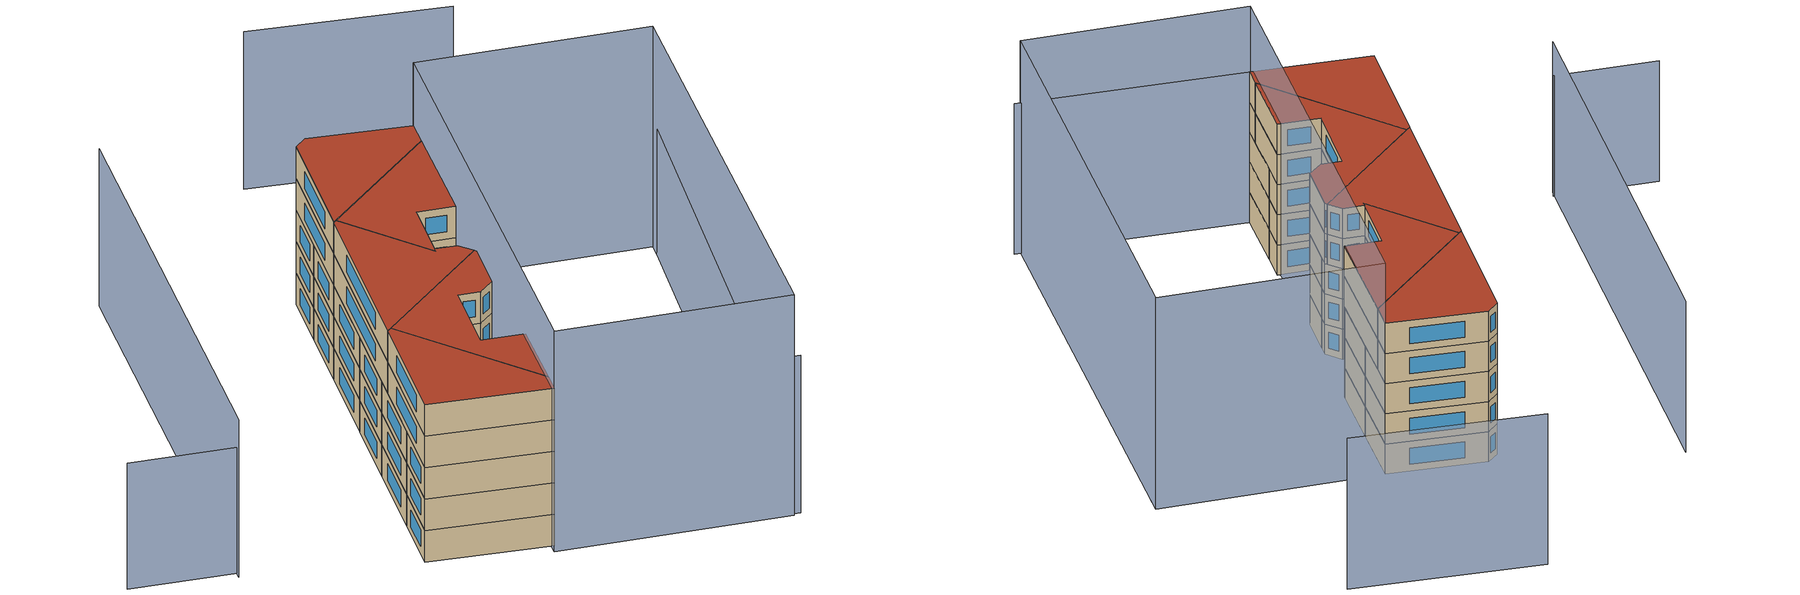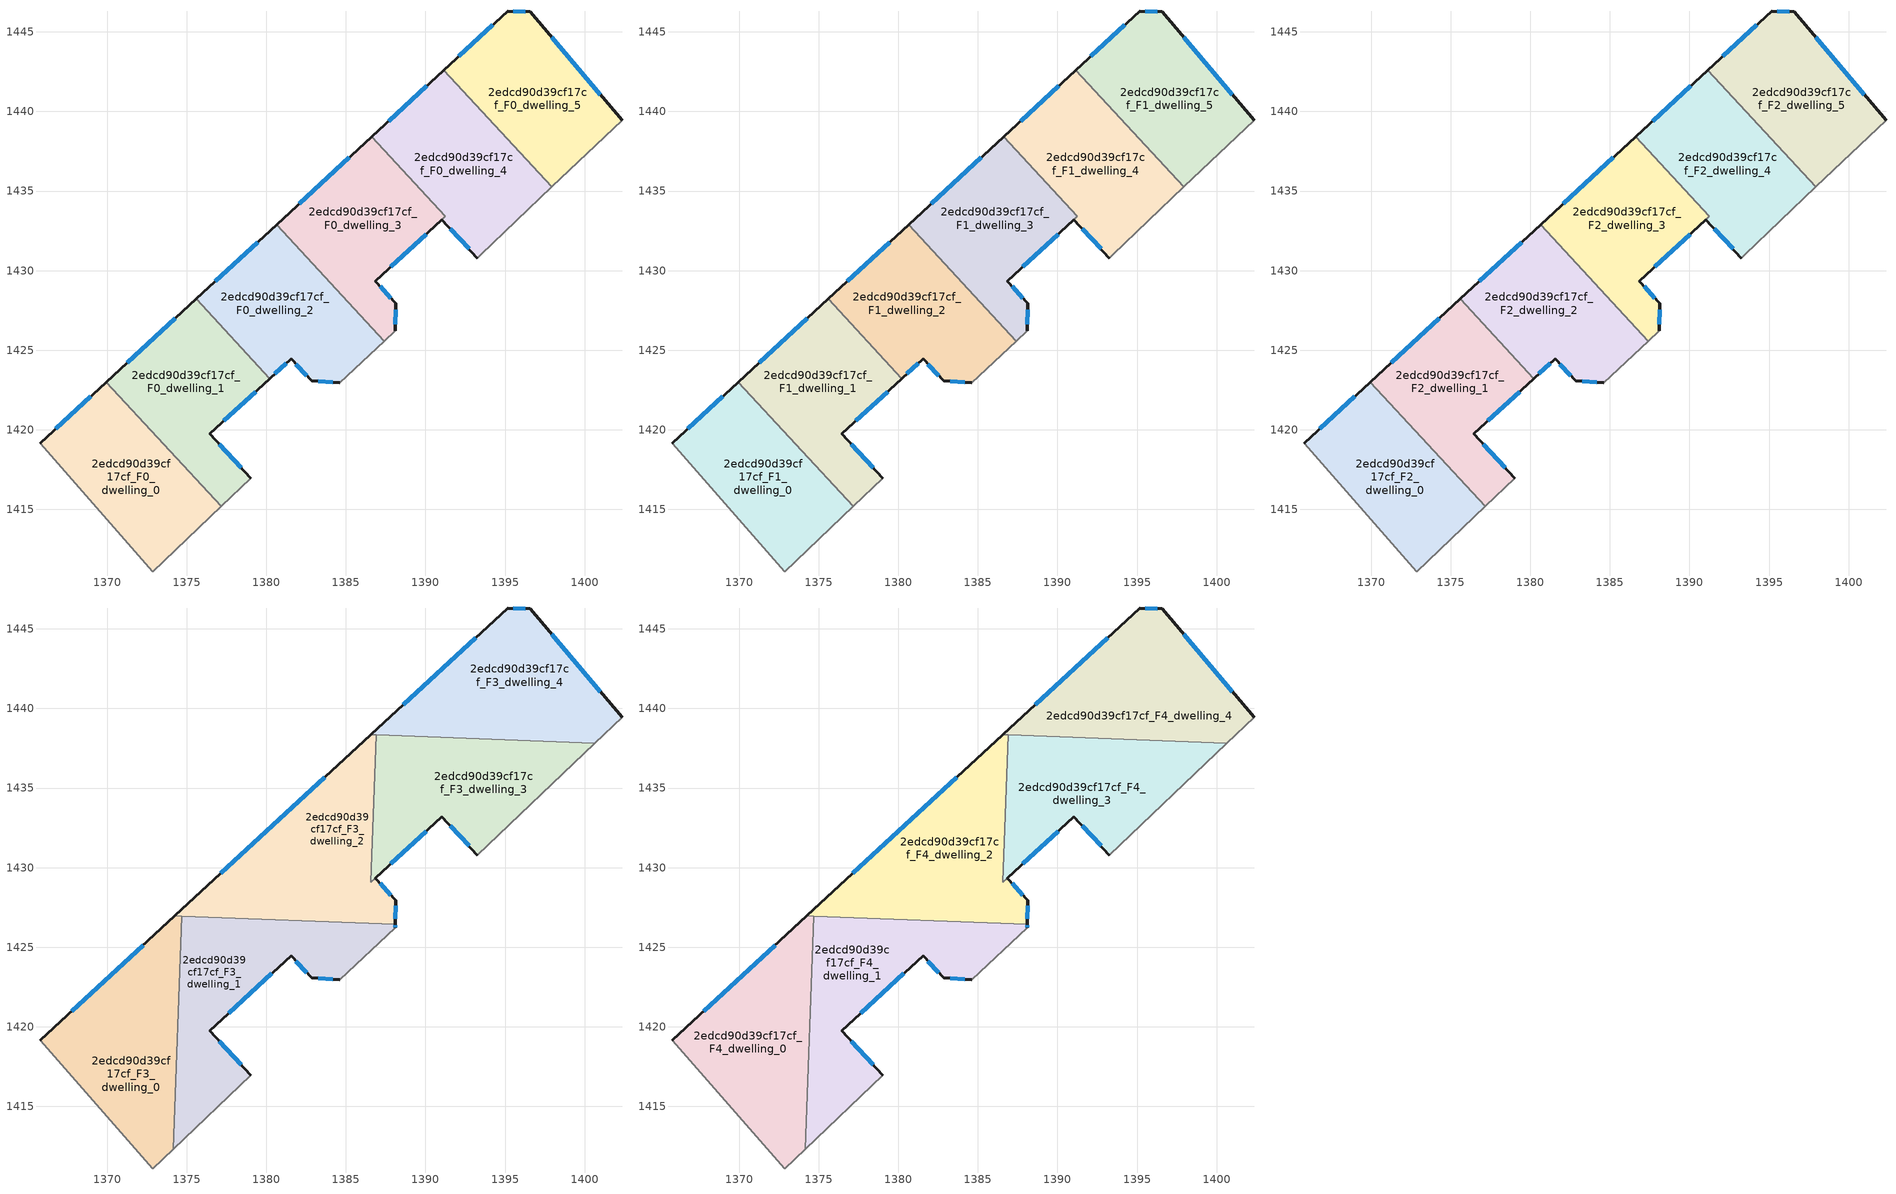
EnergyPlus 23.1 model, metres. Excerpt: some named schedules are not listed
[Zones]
2edcd90d39cf17cf_F0_dwelling_0
 floor ground (EU_floor_Construction): 1369.94,1422.99 1377.16,1415.18 1372.85,1411.06 1365.78,1419.14 z0
 wall outside (EU_wall_Construction): 1369.94,1422.99 1365.78,1419.14 z0:3
 wall to 2edcd90d39cf17cf_F0_dwelling_1 (EU_wall_Construction): 1377.16,1415.18 1369.94,1422.99 z0:3
 wall adiabatic (EU_wall_Construction): 1365.78,1419.14 1372.85,1411.06 1377.16,1415.18 z0:3
 window (EU_Window_Construction): 1368.96,1422.09 1366.76,1420.05 z0.7:2.3
2edcd90d39cf17cf_F0_dwelling_1
 floor ground (EU_floor_Construction): 1375.6,1428.22 1380.22,1423.22 1376.44,1419.74 1379.02,1416.96 1377.16,1415.18 1369.94,1422.99 z0
 wall outside (EU_wall_Construction): 1375.6,1428.22 1369.94,1422.99 / 1379.02,1416.96 1376.44,1419.74 1380.22,1423.22 z0:3
 wall to 2edcd90d39cf17cf_F0_dwelling_2 (EU_wall_Construction): 1380.22,1423.22 1375.6,1428.22 z0:3
 wall adiabatic (EU_wall_Construction): 1377.16,1415.18 1379.02,1416.96 z0:3
 window (EU_Window_Construction): 1374.27,1426.99 1371.27,1424.22 / 1377.33,1420.55 1379.33,1422.4 / 1378.42,1417.61 1377.05,1419.08 z0.7:2.3
2edcd90d39cf17cf_F0_dwelling_2
 floor ground (EU_floor_Construction): 1380.66,1432.9 1387.42,1425.57 1384.6,1422.96 1382.84,1423.07 1381.55,1424.46 1380.22,1423.22 1375.6,1428.22 z0
 wall outside (EU_wall_Construction): 1380.22,1423.22 1381.55,1424.46 1382.84,1423.07 1384.6,1422.96 / 1380.66,1432.9 1375.6,1428.22 z0:3
 wall to 2edcd90d39cf17cf_F0_dwelling_3 (EU_wall_Construction): 1387.42,1425.57 1380.66,1432.9 z0:3
 wall adiabatic (EU_wall_Construction): 1384.6,1422.96 1387.42,1425.57 z0:3
 window (EU_Window_Construction): 1380.53,1423.51 1381.24,1424.17 / 1379.47,1431.8 1376.78,1429.32 / 1383.25,1423.04 1384.19,1422.98 / 1381.86,1424.13 1382.54,1423.39 z0.7:2.3
2edcd90d39cf17cf_F0_dwelling_3
 floor ground (EU_floor_Construction): 1386.61,1438.4 1391.23,1433.4 1386.85,1429.34 1388.13,1427.95 1388.11,1426.21 1387.42,1425.57 1380.66,1432.9 z0
 wall outside (EU_wall_Construction): 1386.61,1438.4 1380.66,1432.9 / 1388.11,1426.21 1388.13,1427.95 1386.85,1429.34 1391.02,1433.2 z0:3
 wall adiabatic (EU_wall_Construction): 1387.42,1425.57 1388.11,1426.21 z0:3
 wall to 2edcd90d39cf17cf_F0_dwelling_4 (EU_wall_Construction): 1391.02,1433.21 1391.23,1433.4 1386.61,1438.4 z0:3
 window (EU_Window_Construction): 1385.21,1437.11 1382.06,1434.19 / 1387.82,1430.25 1390.04,1432.3 / 1387.83,1428.28 1387.15,1429.01 / 1388.11,1426.62 1388.13,1427.54 z0.7:2.3
2edcd90d39cf17cf_F0_dwelling_4
 floor ground (EU_floor_Construction): 1391.16,1442.6 1397.94,1435.26 1393.47,1430.99 1393.27,1430.79 1391.02,1433.21 1391.23,1433.4 1386.61,1438.4 z0
 wall outside (EU_wall_Construction): 1391.16,1442.6 1386.61,1438.4 / 1391.02,1433.21 1393.27,1430.79 z0:3
 wall to 2edcd90d39cf17cf_F0_dwelling_5 (EU_wall_Construction): 1397.94,1435.26 1391.16,1442.6 z0:3
 wall adiabatic (EU_wall_Construction): 1393.27,1430.79 1393.47,1430.99 1397.94,1435.26 z0:3
 window (EU_Window_Construction): 1390.09,1441.61 1387.68,1439.39 / 1391.55,1432.64 1392.74,1431.36 z0.7:2.3
2edcd90d39cf17cf_F0_dwelling_5
 floor ground (EU_floor_Construction): 1396.59,1446.26 1402.35,1439.46 1397.94,1435.26 1391.16,1442.6 1395.17,1446.31 z0
 wall outside (EU_wall_Construction): 1402.35,1439.46 1396.59,1446.26 1395.17,1446.31 1391.16,1442.6 z0:3
 wall adiabatic (EU_wall_Construction): 1397.94,1435.26 1402.35,1439.46 z0:3
 window (EU_Window_Construction): 1394.23,1445.44 1392.1,1443.47 / 1396.26,1446.27 1395.51,1446.3 / 1401,1441.06 1397.94,1444.66 z0.7:2.3
2edcd90d39cf17cf_F1_dwelling_0
 floor to 2edcd90d39cf17cf_F0_dwelling_0 (EU_floor_Construction): 1369.94,1422.99 1377.16,1415.18 1372.85,1411.06 1365.78,1419.14 z3
 wall outside (EU_wall_Construction): 1369.94,1422.99 1365.78,1419.14 z3:6
 wall to 2edcd90d39cf17cf_F1_dwelling_1 (EU_wall_Construction): 1377.16,1415.18 1369.94,1422.99 z3:6
 wall adiabatic (EU_wall_Construction): 1365.78,1419.14 1372.85,1411.06 1377.16,1415.18 z3:6
 window (EU_Window_Construction): 1368.96,1422.09 1366.76,1420.05 z3.7:5.3
2edcd90d39cf17cf_F1_dwelling_1
 floor to 2edcd90d39cf17cf_F0_dwelling_1 (EU_floor_Construction): 1375.6,1428.22 1380.22,1423.22 1376.44,1419.74 1379.02,1416.96 1377.16,1415.18 1369.94,1422.99 z3
 wall outside (EU_wall_Construction): 1375.6,1428.22 1369.94,1422.99 / 1379.02,1416.96 1376.44,1419.74 1380.22,1423.22 z3:6
 wall to 2edcd90d39cf17cf_F1_dwelling_2 (EU_wall_Construction): 1380.22,1423.22 1375.6,1428.22 z3:6
 wall adiabatic (EU_wall_Construction): 1377.16,1415.18 1379.02,1416.96 z3:6
 window (EU_Window_Construction): 1374.27,1426.99 1371.27,1424.22 / 1377.33,1420.55 1379.33,1422.4 / 1378.42,1417.61 1377.05,1419.08 z3.7:5.3
2edcd90d39cf17cf_F1_dwelling_2
 floor to 2edcd90d39cf17cf_F0_dwelling_2 (EU_floor_Construction): 1380.66,1432.9 1387.42,1425.57 1384.6,1422.96 1382.84,1423.07 1381.55,1424.46 1380.22,1423.22 1375.6,1428.22 z3
 wall outside (EU_wall_Construction): 1380.22,1423.22 1381.55,1424.46 1382.84,1423.07 1384.6,1422.96 / 1380.66,1432.9 1375.6,1428.22 z3:6
 wall to 2edcd90d39cf17cf_F1_dwelling_3 (EU_wall_Construction): 1387.42,1425.57 1380.66,1432.9 z3:6
 wall adiabatic (EU_wall_Construction): 1384.6,1422.96 1387.42,1425.57 z3:6
 window (EU_Window_Construction): 1380.53,1423.51 1381.24,1424.17 / 1379.47,1431.8 1376.78,1429.32 / 1383.25,1423.04 1384.19,1422.98 / 1381.86,1424.13 1382.54,1423.39 z3.7:5.3
2edcd90d39cf17cf_F1_dwelling_3
 floor to 2edcd90d39cf17cf_F0_dwelling_3 (EU_floor_Construction): 1386.61,1438.4 1391.23,1433.4 1386.85,1429.34 1388.13,1427.95 1388.11,1426.21 1387.42,1425.57 1380.66,1432.9 z3
 wall outside (EU_wall_Construction): 1386.61,1438.4 1380.66,1432.9 / 1388.11,1426.21 1388.13,1427.95 1386.85,1429.34 1391.02,1433.2 z3:6
 wall adiabatic (EU_wall_Construction): 1387.42,1425.57 1388.11,1426.21 z3:6
 wall to 2edcd90d39cf17cf_F1_dwelling_4 (EU_wall_Construction): 1391.02,1433.21 1391.23,1433.4 1386.61,1438.4 z3:6
 window (EU_Window_Construction): 1385.21,1437.11 1382.06,1434.19 / 1387.82,1430.25 1390.04,1432.3 / 1387.83,1428.28 1387.15,1429.01 / 1388.11,1426.62 1388.13,1427.54 z3.7:5.3
2edcd90d39cf17cf_F1_dwelling_4
 floor to 2edcd90d39cf17cf_F0_dwelling_4 (EU_floor_Construction): 1391.16,1442.6 1397.94,1435.26 1393.47,1430.99 1393.27,1430.79 1391.02,1433.21 1391.23,1433.4 1386.61,1438.4 z3
 wall outside (EU_wall_Construction): 1391.16,1442.6 1386.61,1438.4 / 1391.02,1433.21 1393.27,1430.79 z3:6
 wall to 2edcd90d39cf17cf_F1_dwelling_5 (EU_wall_Construction): 1397.94,1435.26 1391.16,1442.6 z3:6
 wall adiabatic (EU_wall_Construction): 1393.27,1430.79 1393.47,1430.99 1397.94,1435.26 z3:6
 window (EU_Window_Construction): 1390.09,1441.61 1387.68,1439.39 / 1391.55,1432.64 1392.74,1431.36 z3.7:5.3
2edcd90d39cf17cf_F1_dwelling_5
 floor to 2edcd90d39cf17cf_F0_dwelling_5 (EU_floor_Construction): 1396.59,1446.26 1402.35,1439.46 1397.94,1435.26 1391.16,1442.6 1395.17,1446.31 z3
 wall outside (EU_wall_Construction): 1402.35,1439.46 1396.59,1446.26 1395.17,1446.31 1391.16,1442.6 z3:6
 wall adiabatic (EU_wall_Construction): 1397.94,1435.26 1402.35,1439.46 z3:6
 window (EU_Window_Construction): 1394.23,1445.44 1392.1,1443.47 / 1396.26,1446.27 1395.51,1446.3 / 1401,1441.06 1397.94,1444.66 z3.7:5.3
2edcd90d39cf17cf_F2_dwelling_0
 floor to 2edcd90d39cf17cf_F1_dwelling_0 (EU_floor_Construction): 1369.94,1422.99 1377.16,1415.18 1372.85,1411.06 1365.78,1419.14 z6
 wall outside (EU_wall_Construction): 1369.94,1422.99 1365.78,1419.14 z6:9
 wall to 2edcd90d39cf17cf_F2_dwelling_1 (EU_wall_Construction): 1377.16,1415.18 1369.94,1422.99 z6:9
 wall adiabatic (EU_wall_Construction): 1365.78,1419.14 1372.85,1411.06 1377.16,1415.18 z6:9
 window (EU_Window_Construction): 1368.96,1422.09 1366.76,1420.05 z6.7:8.3
2edcd90d39cf17cf_F2_dwelling_1
 floor to 2edcd90d39cf17cf_F1_dwelling_1 (EU_floor_Construction): 1375.6,1428.22 1380.22,1423.22 1376.44,1419.74 1379.02,1416.96 1377.16,1415.18 1369.94,1422.99 z6
 wall outside (EU_wall_Construction): 1375.6,1428.22 1369.94,1422.99 / 1379.02,1416.96 1376.44,1419.74 1380.22,1423.22 z6:9
 wall to 2edcd90d39cf17cf_F2_dwelling_2 (EU_wall_Construction): 1380.22,1423.22 1375.6,1428.22 z6:9
 wall adiabatic (EU_wall_Construction): 1377.16,1415.18 1379.02,1416.96 z6:9
 window (EU_Window_Construction): 1374.27,1426.99 1371.27,1424.22 / 1377.33,1420.55 1379.33,1422.4 / 1378.42,1417.61 1377.05,1419.08 z6.7:8.3
2edcd90d39cf17cf_F2_dwelling_2
 floor to 2edcd90d39cf17cf_F1_dwelling_2 (EU_floor_Construction): 1380.66,1432.9 1387.42,1425.57 1384.6,1422.96 1382.84,1423.07 1381.55,1424.46 1380.22,1423.22 1375.6,1428.22 z6
 wall outside (EU_wall_Construction): 1380.22,1423.22 1381.55,1424.46 1382.84,1423.07 1384.6,1422.96 / 1380.66,1432.9 1375.6,1428.22 z6:9
 wall to 2edcd90d39cf17cf_F2_dwelling_3 (EU_wall_Construction): 1387.42,1425.57 1380.66,1432.9 z6:9
 wall adiabatic (EU_wall_Construction): 1384.6,1422.96 1387.42,1425.57 z6:9
 window (EU_Window_Construction): 1380.53,1423.51 1381.24,1424.17 / 1379.47,1431.8 1376.78,1429.32 / 1383.25,1423.04 1384.19,1422.98 / 1381.86,1424.13 1382.54,1423.39 z6.7:8.3
2edcd90d39cf17cf_F2_dwelling_3
 floor to 2edcd90d39cf17cf_F1_dwelling_3 (EU_floor_Construction): 1386.61,1438.4 1391.23,1433.4 1386.85,1429.34 1388.13,1427.95 1388.11,1426.21 1387.42,1425.57 1380.66,1432.9 z6
 wall outside (EU_wall_Construction): 1386.61,1438.4 1380.66,1432.9 / 1388.11,1426.21 1388.13,1427.95 1386.85,1429.34 1391.02,1433.2 z6:9
 wall adiabatic (EU_wall_Construction): 1387.42,1425.57 1388.11,1426.21 z6:9
 wall to 2edcd90d39cf17cf_F2_dwelling_4 (EU_wall_Construction): 1391.02,1433.21 1391.23,1433.4 1386.61,1438.4 z6:9
 window (EU_Window_Construction): 1385.21,1437.11 1382.06,1434.19 / 1387.82,1430.25 1390.04,1432.3 / 1387.83,1428.28 1387.15,1429.01 / 1388.11,1426.62 1388.13,1427.54 z6.7:8.3
2edcd90d39cf17cf_F2_dwelling_4
 floor to 2edcd90d39cf17cf_F1_dwelling_4 (EU_floor_Construction): 1391.16,1442.6 1397.94,1435.26 1393.47,1430.99 1393.27,1430.79 1391.02,1433.21 1391.23,1433.4 1386.61,1438.4 z6
 wall outside (EU_wall_Construction): 1391.16,1442.6 1386.61,1438.4 / 1391.02,1433.21 1393.27,1430.79 z6:9
 wall to 2edcd90d39cf17cf_F2_dwelling_5 (EU_wall_Construction): 1397.94,1435.26 1391.16,1442.6 z6:9
 wall adiabatic (EU_wall_Construction): 1393.27,1430.79 1393.47,1430.99 1397.94,1435.26 z6:9
 window (EU_Window_Construction): 1390.09,1441.61 1387.68,1439.39 / 1391.55,1432.64 1392.74,1431.36 z6.7:8.3
2edcd90d39cf17cf_F2_dwelling_5
 floor to 2edcd90d39cf17cf_F1_dwelling_5 (EU_floor_Construction): 1396.59,1446.26 1402.35,1439.46 1397.94,1435.26 1391.16,1442.6 1395.17,1446.31 z6
 wall outside (EU_wall_Construction): 1402.35,1439.46 1396.59,1446.26 1395.17,1446.31 1391.16,1442.6 z6:9
 wall adiabatic (EU_wall_Construction): 1397.94,1435.26 1402.35,1439.46 z6:9
 window (EU_Window_Construction): 1394.23,1445.44 1392.1,1443.47 / 1396.26,1446.27 1395.51,1446.3 / 1401,1441.06 1397.94,1444.66 z6.7:8.3
2edcd90d39cf17cf_F3_dwelling_0
 floor to 2edcd90d39cf17cf_F2_dwelling_0 (EU_floor_Construction): 1369.94,1422.99 1374.37,1418.21 1374.14,1412.3 1372.85,1411.06 1365.78,1419.14 z9
 floor to 2edcd90d39cf17cf_F2_dwelling_1 (EU_floor_Construction): 1374.69,1426.95 1374.37,1418.21 1369.94,1422.99 1374.24,1426.96 z9
 wall outside (EU_wall_Construction): 1374.24,1426.96 1365.78,1419.14 z9:12
 wall to 2edcd90d39cf17cf_F3_dwelling_1 (EU_wall_Construction): 1374.14,1412.3 1374.69,1426.95 z9:12
 wall adiabatic (EU_wall_Construction): 1365.78,1419.14 1372.85,1411.06 1374.14,1412.3 z9:12
 wall to 2edcd90d39cf17cf_F3_dwelling_2 (EU_wall_Construction): 1374.69,1426.95 1374.24,1426.96 z9:12
 window (EU_Window_Construction): 1372.25,1425.13 1367.76,1420.98 z9.7:11.3
2edcd90d39cf17cf_F3_dwelling_1
 floor to 2edcd90d39cf17cf_F2_dwelling_1 (EU_floor_Construction): 1376.85,1426.86 1380.22,1423.22 1376.44,1419.74 1379.02,1416.96 1377.16,1415.18 1374.37,1418.21 1374.69,1426.95 z9
 floor to 2edcd90d39cf17cf_F2_dwelling_0 (EU_floor_Construction): 1374.37,1418.21 1377.16,1415.18 1374.14,1412.3 z9
 floor to 2edcd90d39cf17cf_F2_dwelling_2 (EU_floor_Construction): 1386.57,1426.5 1387.42,1425.57 1384.6,1422.96 1382.84,1423.07 1381.55,1424.46 1380.22,1423.22 1376.85,1426.86 z9
 floor to 2edcd90d39cf17cf_F2_dwelling_3 (EU_floor_Construction): 1388.11,1426.44 1388.11,1426.21 1387.42,1425.57 1386.57,1426.5 z9
 wall outside (EU_wall_Construction): 1379.02,1416.96 1376.44,1419.74 1381.55,1424.46 1382.84,1423.07 1384.6,1422.96 / 1388.11,1426.21 1388.11,1426.44 z9:12
 wall adiabatic (EU_wall_Construction): 1374.14,1412.3 1379.02,1416.96 / 1384.6,1422.96 1388.11,1426.21 z9:12
 wall to 2edcd90d39cf17cf_F3_dwelling_2 (EU_wall_Construction): 1388.11,1426.44 1374.69,1426.95 z9:12
 window (EU_Window_Construction): 1377.64,1420.84 1380.35,1423.35 / 1378.42,1417.61 1377.05,1419.08 / 1388.11,1426.26 1388.11,1426.39 / 1383.25,1423.04 1384.19,1422.98 / 1381.86,1424.13 1382.54,1423.39 z9.7:11.3
2edcd90d39cf17cf_F3_dwelling_2
 floor to 2edcd90d39cf17cf_F2_dwelling_3 (EU_floor_Construction): 1386.9,1438.09 1386.57,1429.09 1386.85,1429.34 1388.13,1427.95 1388.11,1426.44 1386.57,1426.5 1380.66,1432.9 1386.57,1438.36 1386.66,1438.36 z9
 floor to 2edcd90d39cf17cf_F2_dwelling_4 (EU_floor_Construction): 1386.91,1438.35 1386.9,1438.09 1386.66,1438.36 z9
 floor to 2edcd90d39cf17cf_F2_dwelling_2 (EU_floor_Construction): 1380.66,1432.9 1386.57,1426.5 1376.85,1426.86 1375.6,1428.22 z9
 floor to 2edcd90d39cf17cf_F2_dwelling_1 (EU_floor_Construction): 1375.6,1428.22 1376.85,1426.86 1374.24,1426.96 z9
 wall outside (EU_wall_Construction): 1388.11,1426.44 1388.13,1427.95 1386.85,1429.34 / 1386.57,1438.36 1374.24,1426.96 z9:12
 wall to 2edcd90d39cf17cf_F3_dwelling_3 (EU_wall_Construction): 1386.84,1429.34 1386.57,1429.09 1386.91,1438.35 z9:12
 wall to 2edcd90d39cf17cf_F3_dwelling_4 (EU_wall_Construction): 1386.91,1438.35 1386.57,1438.36 z9:12
 window (EU_Window_Construction): 1387.83,1428.28 1387.15,1429.01 / 1388.12,1426.8 1388.13,1427.6 / 1383.67,1435.68 1377.13,1429.64 z9.7:11.3
2edcd90d39cf17cf_F3_dwelling_3
 floor to 2edcd90d39cf17cf_F2_dwelling_4 (EU_floor_Construction): 1395.38,1438.03 1397.94,1435.26 1393.27,1430.79 1391.02,1433.21 1391.23,1433.4 1386.9,1438.09 1386.91,1438.35 z9
 floor to 2edcd90d39cf17cf_F2_dwelling_3 (EU_floor_Construction): 1386.9,1438.09 1391.23,1433.4 1386.85,1429.34 1386.57,1429.09 z9
 floor to 2edcd90d39cf17cf_F2_dwelling_5 (EU_floor_Construction): 1400.64,1437.83 1397.94,1435.26 1395.38,1438.03 z9
 wall outside (EU_wall_Construction): 1386.85,1429.34 1391.02,1433.21 1393.27,1430.79 z9:12
 wall adiabatic (EU_wall_Construction): 1393.27,1430.79 1400.64,1437.83 z9:12
 wall to 2edcd90d39cf17cf_F3_dwelling_4 (EU_wall_Construction): 1400.64,1437.83 1386.91,1438.35 z9:12
 window (EU_Window_Construction): 1391.55,1432.64 1392.74,1431.36 / 1387.83,1430.25 1390.04,1432.3 z9.7:11.3
2edcd90d39cf17cf_F3_dwelling_4
 floor to 2edcd90d39cf17cf_F2_dwelling_5 (EU_floor_Construction): 1396.59,1446.26 1402.35,1439.46 1400.64,1437.83 1395.38,1438.03 1391.16,1442.6 1395.17,1446.31 z9
 floor to 2edcd90d39cf17cf_F2_dwelling_4 (EU_floor_Construction): 1391.16,1442.6 1395.38,1438.03 1386.66,1438.36 1386.61,1438.4 z9
 wall outside (EU_wall_Construction): 1402.35,1439.46 1396.59,1446.26 1395.17,1446.31 1386.57,1438.36 z9:12
 wall adiabatic (EU_wall_Construction): 1400.64,1437.83 1402.35,1439.46 z9:12
 window (EU_Window_Construction): 1393.15,1444.45 1388.59,1440.23 / 1396.26,1446.27 1395.51,1446.3 / 1401,1441.06 1397.94,1444.66 z9.7:11.3
2edcd90d39cf17cf_F4_dwelling_0
 floor to 2edcd90d39cf17cf_F3_dwelling_0 (EU_floor_Construction): 1374.69,1426.95 1374.14,1412.3 1372.85,1411.06 1365.78,1419.14 1374.24,1426.96 z12
 wall outside (EU_wall_Construction): 1374.24,1426.96 1365.78,1419.14 z12:15
 wall to 2edcd90d39cf17cf_F4_dwelling_1 (EU_wall_Construction): 1374.14,1412.3 1374.69,1426.95 z12:15
 wall adiabatic (EU_wall_Construction): 1365.78,1419.14 1372.85,1411.06 1374.14,1412.3 z12:15
 wall to 2edcd90d39cf17cf_F4_dwelling_2 (EU_wall_Construction): 1374.69,1426.95 1374.24,1426.96 z12:15
 window (EU_Window_Construction): 1372.25,1425.13 1367.76,1420.98 z12.7:14.3
 roof outside (EU_roof_Construction): 1374.14,1412.3 1374.69,1426.95 1374.24,1426.96 1365.78,1419.14 1372.85,1411.06 z15
2edcd90d39cf17cf_F4_dwelling_1
 floor to 2edcd90d39cf17cf_F3_dwelling_1 (EU_floor_Construction): 1388.11,1426.44 1388.11,1426.21 1384.6,1422.96 1382.84,1423.07 1381.55,1424.46 1376.44,1419.74 1379.02,1416.96 1374.14,1412.3 1374.69,1426.95 z12
 wall outside (EU_wall_Construction): 1379.02,1416.96 1376.44,1419.74 1381.55,1424.46 1382.84,1423.07 1384.6,1422.96 / 1388.11,1426.21 1388.11,1426.44 z12:15
 wall adiabatic (EU_wall_Construction): 1374.14,1412.3 1379.02,1416.96 / 1384.6,1422.96 1388.11,1426.21 z12:15
 wall to 2edcd90d39cf17cf_F4_dwelling_2 (EU_wall_Construction): 1388.11,1426.44 1374.69,1426.95 z12:15
 window (EU_Window_Construction): 1377.64,1420.84 1380.35,1423.35 / 1378.42,1417.61 1377.05,1419.08 / 1388.11,1426.26 1388.11,1426.39 / 1383.25,1423.04 1384.19,1422.98 / 1381.86,1424.13 1382.54,1423.39 z12.7:14.3
 roof outside (EU_roof_Construction): 1379.02,1416.96 1376.44,1419.74 1381.55,1424.46 1382.84,1423.07 1384.6,1422.96 1388.11,1426.21 1388.11,1426.44 1374.69,1426.95 1374.14,1412.3 z15
2edcd90d39cf17cf_F4_dwelling_2
 floor to 2edcd90d39cf17cf_F3_dwelling_2 (EU_floor_Construction): 1386.91,1438.35 1386.57,1429.09 1386.84,1429.34 1388.13,1427.95 1388.11,1426.44 1374.24,1426.96 1386.57,1438.36 z12
 wall outside (EU_wall_Construction): 1388.11,1426.44 1388.13,1427.95 1386.85,1429.34 / 1386.57,1438.36 1374.24,1426.96 z12:15
 wall to 2edcd90d39cf17cf_F4_dwelling_3 (EU_wall_Construction): 1386.84,1429.34 1386.57,1429.09 1386.91,1438.35 z12:15
 wall to 2edcd90d39cf17cf_F4_dwelling_4 (EU_wall_Construction): 1386.91,1438.35 1386.57,1438.36 z12:15
 window (EU_Window_Construction): 1387.83,1428.28 1387.15,1429.01 / 1388.12,1426.8 1388.13,1427.6 / 1383.67,1435.68 1377.13,1429.64 z12.7:14.3
 roof outside (EU_roof_Construction): 1388.11,1426.44 1388.13,1427.95 1386.84,1429.34 1386.57,1429.09 1386.91,1438.35 1386.57,1438.36 1374.24,1426.96 z15
2edcd90d39cf17cf_F4_dwelling_3
 floor to 2edcd90d39cf17cf_F3_dwelling_3 (EU_floor_Construction): 1400.64,1437.83 1393.27,1430.79 1391.02,1433.21 1386.57,1429.09 1386.91,1438.35 z12
 wall outside (EU_wall_Construction): 1386.85,1429.34 1391.02,1433.21 1393.27,1430.79 z12:15
 wall adiabatic (EU_wall_Construction): 1393.27,1430.79 1400.64,1437.83 z12:15
 wall to 2edcd90d39cf17cf_F4_dwelling_4 (EU_wall_Construction): 1400.64,1437.83 1386.91,1438.35 z12:15
 window (EU_Window_Construction): 1391.55,1432.64 1392.74,1431.36 / 1387.83,1430.25 1390.04,1432.3 z12.7:14.3
 roof outside (EU_roof_Construction): 1393.27,1430.79 1400.64,1437.83 1386.91,1438.35 1386.57,1429.09 1391.02,1433.21 z15
2edcd90d39cf17cf_F4_dwelling_4
 floor to 2edcd90d39cf17cf_F3_dwelling_4 (EU_floor_Construction): 1396.59,1446.26 1402.35,1439.46 1400.64,1437.83 1386.57,1438.36 1395.17,1446.31 z12
 wall outside (EU_wall_Construction): 1402.35,1439.46 1396.59,1446.26 1395.17,1446.31 1386.57,1438.36 z12:15
 wall adiabatic (EU_wall_Construction): 1400.64,1437.83 1402.35,1439.46 z12:15
 window (EU_Window_Construction): 1393.15,1444.45 1388.59,1440.23 / 1396.26,1446.27 1395.51,1446.3 / 1401,1441.06 1397.94,1444.66 z12.7:14.3
 roof outside (EU_roof_Construction): 1402.35,1439.46 1396.59,1446.26 1395.17,1446.31 1386.57,1438.36 1400.64,1437.83 z15
shading: 1372.73,1411.2 1386.44,1395.89 / 1419.72,1444.97 1408.48,1458.09 / 1387.54,1460.17 1356.84,1431.37 z0:15; 1365.78,1419.14 1372.91,1411.12 z0:9; 1390.67,1402.66 1415.32,1424.16 / 1351.11,1438.48 1357.33,1431.68 z0:12; 1416.14,1424.94 1385.86,1396.18 / 1385.86,1396.18 1372.06,1410.71 / 1372.06,1410.71 1402.35,1439.46 / 1402.35,1439.46 1416.14,1424.94 z0:21
[Building]
EU S2 Campaign: North Axis=0; Terrain=City; Solar Distribution=FullExterior
[Site:Location]
Budapest.Ferenc.Liszt.Intl.AP: Latitude=47.437; Longitude=19.256; Time Zone=1; Elevation=185
[SizingPeriod:WeatherFileDays]
AnnualSizingPeriod: Begin Month=1; Begin Day of Month=1; End Month=12; End Day of Month=31; Day of Week for Start Day=Monday; Use Weather File Daylight Saving Period=No; Use Weather File Rain and Snow Indicators=No
[MATERIAL]
EU_InternalMass_Material: Roughness=MediumRough; Thickness=0.1; Conductivity=1; Density=1800; Specific Heat=900; Thermal Absorptance=0.9; Solar Absorptance=0.7; Visible Absorptance=0.7
[MATERIAL:NOMASS] Roughness=MediumRough; Thermal Absorptance=0.9; Solar Absorptance=0.7; Visible Absorptance=0.7
Name | Thermal Resistance
EU_wall_NoMass | 0.832559
EU_roof_NoMass | 1.39638
EU_floor_NoMass | 0.872794
[WINDOWMATERIAL:SIMPLEGLAZINGSYSTEM]
EU_Window_SimpleGlazing: UFactor=2.79869; Solar Heat Gain Coefficient=0.75; Visible Transmittance=0.75
[CONSTRUCTION]
EU_wall_Construction: EU_wall_NoMass
EU_roof_Construction: EU_roof_NoMass
EU_floor_Construction: EU_floor_NoMass
EU_Window_Construction: EU_Window_SimpleGlazing
EU_InternalMass_Construction: EU_InternalMass_Material
[ZONE] Type=1; Multiplier=1; Ceiling Height=autocalculate; Floor Area=autocalculate; Part of Total Floor Area=Yes
Name | Volume
2edcd90d39cf17cf_F0_dwelling_0; 2edcd90d39cf17cf_F1_dwelling_0; 2edcd90d39cf17cf_F2_dwelling_0 | 186.495
2edcd90d39cf17cf_F3_dwelling_0; 2edcd90d39cf17cf_F4_dwelling_0 | 223.816
2edcd90d39cf17cf_F0_dwelling_1; 2edcd90d39cf17cf_F1_dwelling_1; 2edcd90d39cf17cf_F2_dwelling_1 | 186.493
2edcd90d39cf17cf_F3_dwelling_1; 2edcd90d39cf17cf_F4_dwelling_1 | 223.796
2edcd90d39cf17cf_F0_dwelling_2; 2edcd90d39cf17cf_F1_dwelling_2; 2edcd90d39cf17cf_F2_dwelling_2 | 186.502
2edcd90d39cf17cf_F3_dwelling_2 | 234.802
2edcd90d39cf17cf_F4_dwelling_2 | 234.806
2edcd90d39cf17cf_F0_dwelling_3; 2edcd90d39cf17cf_F1_dwelling_3; 2edcd90d39cf17cf_F2_dwelling_3 | 183.667
2edcd90d39cf17cf_F3_dwelling_3 | 212.801
2edcd90d39cf17cf_F4_dwelling_3 | 212.756
2edcd90d39cf17cf_F0_dwelling_4; 2edcd90d39cf17cf_F1_dwelling_4; 2edcd90d39cf17cf_F2_dwelling_4 | 189.334
2edcd90d39cf17cf_F3_dwelling_4; 2edcd90d39cf17cf_F4_dwelling_4 | 223.787
2edcd90d39cf17cf_F0_dwelling_5; 2edcd90d39cf17cf_F1_dwelling_5; 2edcd90d39cf17cf_F2_dwelling_5 | 186.49
[INTERNALMASS] Construction=EU_InternalMass_Construction
Name | Zone or ZoneList | Surface Area
2edcd90d39cf17cf_F0_dwelling_0_EU_InternalMass | 2edcd90d39cf17cf_F0_dwelling_0 | 62.1649
2edcd90d39cf17cf_F0_dwelling_1_EU_InternalMass | 2edcd90d39cf17cf_F0_dwelling_1 | 62.1643
2edcd90d39cf17cf_F0_dwelling_2_EU_InternalMass | 2edcd90d39cf17cf_F0_dwelling_2 | 62.1673
2edcd90d39cf17cf_F0_dwelling_3_EU_InternalMass | 2edcd90d39cf17cf_F0_dwelling_3 | 61.2243
2edcd90d39cf17cf_F0_dwelling_4_EU_InternalMass | 2edcd90d39cf17cf_F0_dwelling_4 | 63.1112
2edcd90d39cf17cf_F0_dwelling_5_EU_InternalMass | 2edcd90d39cf17cf_F0_dwelling_5 | 62.1634
2edcd90d39cf17cf_F1_dwelling_0_EU_InternalMass | 2edcd90d39cf17cf_F1_dwelling_0 | 62.1649
2edcd90d39cf17cf_F1_dwelling_1_EU_InternalMass | 2edcd90d39cf17cf_F1_dwelling_1 | 62.1643
2edcd90d39cf17cf_F1_dwelling_2_EU_InternalMass | 2edcd90d39cf17cf_F1_dwelling_2 | 62.1673
2edcd90d39cf17cf_F1_dwelling_3_EU_InternalMass | 2edcd90d39cf17cf_F1_dwelling_3 | 61.2243
2edcd90d39cf17cf_F1_dwelling_4_EU_InternalMass | 2edcd90d39cf17cf_F1_dwelling_4 | 63.1112
2edcd90d39cf17cf_F1_dwelling_5_EU_InternalMass | 2edcd90d39cf17cf_F1_dwelling_5 | 62.1634
2edcd90d39cf17cf_F2_dwelling_0_EU_InternalMass | 2edcd90d39cf17cf_F2_dwelling_0 | 62.1649
2edcd90d39cf17cf_F2_dwelling_1_EU_InternalMass | 2edcd90d39cf17cf_F2_dwelling_1 | 62.1643
2edcd90d39cf17cf_F2_dwelling_2_EU_InternalMass | 2edcd90d39cf17cf_F2_dwelling_2 | 62.1673
2edcd90d39cf17cf_F2_dwelling_3_EU_InternalMass | 2edcd90d39cf17cf_F2_dwelling_3 | 61.2243
2edcd90d39cf17cf_F2_dwelling_4_EU_InternalMass | 2edcd90d39cf17cf_F2_dwelling_4 | 63.1112
2edcd90d39cf17cf_F2_dwelling_5_EU_InternalMass | 2edcd90d39cf17cf_F2_dwelling_5 | 62.1634
2edcd90d39cf17cf_F3_dwelling_0_EU_InternalMass | 2edcd90d39cf17cf_F3_dwelling_0 | 74.6066
2edcd90d39cf17cf_F3_dwelling_1_EU_InternalMass | 2edcd90d39cf17cf_F3_dwelling_1 | 74.5985
2edcd90d39cf17cf_F3_dwelling_2_EU_InternalMass | 2edcd90d39cf17cf_F3_dwelling_2 | 78.2636
2edcd90d39cf17cf_F3_dwelling_3_EU_InternalMass | 2edcd90d39cf17cf_F3_dwelling_3 | 70.9332
2edcd90d39cf17cf_F3_dwelling_4_EU_InternalMass | 2edcd90d39cf17cf_F3_dwelling_4 | 74.5957
2edcd90d39cf17cf_F4_dwelling_0_EU_InternalMass | 2edcd90d39cf17cf_F4_dwelling_0 | 74.6066
2edcd90d39cf17cf_F4_dwelling_1_EU_InternalMass | 2edcd90d39cf17cf_F4_dwelling_1 | 74.5985
2edcd90d39cf17cf_F4_dwelling_2_EU_InternalMass | 2edcd90d39cf17cf_F4_dwelling_2 | 78.2636
2edcd90d39cf17cf_F4_dwelling_3_EU_InternalMass | 2edcd90d39cf17cf_F4_dwelling_3 | 70.9332
2edcd90d39cf17cf_F4_dwelling_4_EU_InternalMass | 2edcd90d39cf17cf_F4_dwelling_4 | 74.5957
[OTHEREQUIPMENT] Fuel Type=Electricity; Design Level Calculation Method=Watts/Area; Power per Zone Floor Area=1; Fraction Latent=0; Fraction Radiant=0; Fraction Lost=0; Carbon Dioxide Generation Rate=0; EndUse Subcategory=EU_Step8_InternalGains
Name | Zone or ZoneList or Space or SpaceList | Schedule
EU_Step8_InternalGain_2edcd90d39cf17cf_F0_dwelling_0_f000 | 2edcd90d39cf17cf_F0_dwelling_0 | EU_Step8_GainSchedule_2edcd90d39cf17cf_F0_dwelling_0_f000
EU_Step8_InternalGain_2edcd90d39cf17cf_F0_dwelling_1_f000 | 2edcd90d39cf17cf_F0_dwelling_1 | EU_Step8_GainSchedule_2edcd90d39cf17cf_F0_dwelling_1_f000
EU_Step8_InternalGain_2edcd90d39cf17cf_F0_dwelling_2_f000 | 2edcd90d39cf17cf_F0_dwelling_2 | EU_Step8_GainSchedule_2edcd90d39cf17cf_F0_dwelling_2_f000
EU_Step8_InternalGain_2edcd90d39cf17cf_F0_dwelling_3_f000 | 2edcd90d39cf17cf_F0_dwelling_3 | EU_Step8_GainSchedule_2edcd90d39cf17cf_F0_dwelling_3_f000
EU_Step8_InternalGain_2edcd90d39cf17cf_F0_dwelling_4_f000 | 2edcd90d39cf17cf_F0_dwelling_4 | EU_Step8_GainSchedule_2edcd90d39cf17cf_F0_dwelling_4_f000
EU_Step8_InternalGain_2edcd90d39cf17cf_F0_dwelling_5_f000 | 2edcd90d39cf17cf_F0_dwelling_5 | EU_Step8_GainSchedule_2edcd90d39cf17cf_F0_dwelling_5_f000
EU_Step8_InternalGain_2edcd90d39cf17cf_F1_dwelling_0_f000 | 2edcd90d39cf17cf_F1_dwelling_0 | EU_Step8_GainSchedule_2edcd90d39cf17cf_F1_dwelling_0_f000
EU_Step8_InternalGain_2edcd90d39cf17cf_F1_dwelling_1_f000 | 2edcd90d39cf17cf_F1_dwelling_1 | EU_Step8_GainSchedule_2edcd90d39cf17cf_F1_dwelling_1_f000
EU_Step8_InternalGain_2edcd90d39cf17cf_F1_dwelling_2_f000 | 2edcd90d39cf17cf_F1_dwelling_2 | EU_Step8_GainSchedule_2edcd90d39cf17cf_F1_dwelling_2_f000
EU_Step8_InternalGain_2edcd90d39cf17cf_F1_dwelling_3_f000 | 2edcd90d39cf17cf_F1_dwelling_3 | EU_Step8_GainSchedule_2edcd90d39cf17cf_F1_dwelling_3_f000
EU_Step8_InternalGain_2edcd90d39cf17cf_F1_dwelling_4_f000 | 2edcd90d39cf17cf_F1_dwelling_4 | EU_Step8_GainSchedule_2edcd90d39cf17cf_F1_dwelling_4_f000
EU_Step8_InternalGain_2edcd90d39cf17cf_F1_dwelling_5_f000 | 2edcd90d39cf17cf_F1_dwelling_5 | EU_Step8_GainSchedule_2edcd90d39cf17cf_F1_dwelling_5_f000
EU_Step8_InternalGain_2edcd90d39cf17cf_F2_dwelling_0_f000 | 2edcd90d39cf17cf_F2_dwelling_0 | EU_Step8_GainSchedule_2edcd90d39cf17cf_F2_dwelling_0_f000
EU_Step8_InternalGain_2edcd90d39cf17cf_F2_dwelling_1_f000 | 2edcd90d39cf17cf_F2_dwelling_1 | EU_Step8_GainSchedule_2edcd90d39cf17cf_F2_dwelling_1_f000
EU_Step8_InternalGain_2edcd90d39cf17cf_F2_dwelling_2_f000 | 2edcd90d39cf17cf_F2_dwelling_2 | EU_Step8_GainSchedule_2edcd90d39cf17cf_F2_dwelling_2_f000
EU_Step8_InternalGain_2edcd90d39cf17cf_F2_dwelling_3_f000 | 2edcd90d39cf17cf_F2_dwelling_3 | EU_Step8_GainSchedule_2edcd90d39cf17cf_F2_dwelling_3_f000
EU_Step8_InternalGain_2edcd90d39cf17cf_F2_dwelling_4_f000 | 2edcd90d39cf17cf_F2_dwelling_4 | EU_Step8_GainSchedule_2edcd90d39cf17cf_F2_dwelling_4_f000
EU_Step8_InternalGain_2edcd90d39cf17cf_F2_dwelling_5_f000 | 2edcd90d39cf17cf_F2_dwelling_5 | EU_Step8_GainSchedule_2edcd90d39cf17cf_F2_dwelling_5_f000
EU_Step8_InternalGain_2edcd90d39cf17cf_F3_dwelling_0_f000 | 2edcd90d39cf17cf_F3_dwelling_0 | EU_Step8_GainSchedule_2edcd90d39cf17cf_F3_dwelling_0_f000
EU_Step8_InternalGain_2edcd90d39cf17cf_F3_dwelling_1_f000 | 2edcd90d39cf17cf_F3_dwelling_1 | EU_Step8_GainSchedule_2edcd90d39cf17cf_F3_dwelling_1_f000
EU_Step8_InternalGain_2edcd90d39cf17cf_F3_dwelling_2_f000 | 2edcd90d39cf17cf_F3_dwelling_2 | EU_Step8_GainSchedule_2edcd90d39cf17cf_F3_dwelling_2_f000
EU_Step8_InternalGain_2edcd90d39cf17cf_F3_dwelling_3_f000 | 2edcd90d39cf17cf_F3_dwelling_3 | EU_Step8_GainSchedule_2edcd90d39cf17cf_F3_dwelling_3_f000
EU_Step8_InternalGain_2edcd90d39cf17cf_F3_dwelling_4_f000 | 2edcd90d39cf17cf_F3_dwelling_4 | EU_Step8_GainSchedule_2edcd90d39cf17cf_F3_dwelling_4_f000
EU_Step8_InternalGain_2edcd90d39cf17cf_F4_dwelling_0_f000 | 2edcd90d39cf17cf_F4_dwelling_0 | EU_Step8_GainSchedule_2edcd90d39cf17cf_F4_dwelling_0_f000
EU_Step8_InternalGain_2edcd90d39cf17cf_F4_dwelling_1_f000 | 2edcd90d39cf17cf_F4_dwelling_1 | EU_Step8_GainSchedule_2edcd90d39cf17cf_F4_dwelling_1_f000
EU_Step8_InternalGain_2edcd90d39cf17cf_F4_dwelling_2_f000 | 2edcd90d39cf17cf_F4_dwelling_2 | EU_Step8_GainSchedule_2edcd90d39cf17cf_F4_dwelling_2_f000
EU_Step8_InternalGain_2edcd90d39cf17cf_F4_dwelling_3_f000 | 2edcd90d39cf17cf_F4_dwelling_3 | EU_Step8_GainSchedule_2edcd90d39cf17cf_F4_dwelling_3_f000
EU_Step8_InternalGain_2edcd90d39cf17cf_F4_dwelling_4_f000 | 2edcd90d39cf17cf_F4_dwelling_4 | EU_Step8_GainSchedule_2edcd90d39cf17cf_F4_dwelling_4_f000
[ZONEVENTILATION:DESIGNFLOWRATE] Schedule=EU_AlwaysOn; Design Flow Rate Calculation Method=AirChanges/Hour; Air Changes per Hour=0.475469; Ventilation Type=Natural; Fan Pressure Rise=0; Fan Total Efficiency=1; Constant Term Coefficient=1; Temperature Term Coefficient=0; Velocity Term Coefficient=0; Velocity Squared Term Coefficient=0; Minimum Indoor Temperature=-100; Maximum Indoor Temperature=100; Delta Temperature=-100; Minimum Outdoor Temperature=-100; Maximum Outdoor Temperature=100; Maximum Wind Speed=40
Name | Zone or ZoneList or Space or SpaceList
EU_ConstantAir_2edcd90d39cf17cf_F0_dwelling_0 | 2edcd90d39cf17cf_F0_dwelling_0
EU_ConstantAir_2edcd90d39cf17cf_F0_dwelling_1 | 2edcd90d39cf17cf_F0_dwelling_1
EU_ConstantAir_2edcd90d39cf17cf_F0_dwelling_2 | 2edcd90d39cf17cf_F0_dwelling_2
EU_ConstantAir_2edcd90d39cf17cf_F0_dwelling_3 | 2edcd90d39cf17cf_F0_dwelling_3
EU_ConstantAir_2edcd90d39cf17cf_F0_dwelling_4 | 2edcd90d39cf17cf_F0_dwelling_4
EU_ConstantAir_2edcd90d39cf17cf_F0_dwelling_5 | 2edcd90d39cf17cf_F0_dwelling_5
EU_ConstantAir_2edcd90d39cf17cf_F1_dwelling_0 | 2edcd90d39cf17cf_F1_dwelling_0
EU_ConstantAir_2edcd90d39cf17cf_F1_dwelling_1 | 2edcd90d39cf17cf_F1_dwelling_1
EU_ConstantAir_2edcd90d39cf17cf_F1_dwelling_2 | 2edcd90d39cf17cf_F1_dwelling_2
EU_ConstantAir_2edcd90d39cf17cf_F1_dwelling_3 | 2edcd90d39cf17cf_F1_dwelling_3
EU_ConstantAir_2edcd90d39cf17cf_F1_dwelling_4 | 2edcd90d39cf17cf_F1_dwelling_4
EU_ConstantAir_2edcd90d39cf17cf_F1_dwelling_5 | 2edcd90d39cf17cf_F1_dwelling_5
EU_ConstantAir_2edcd90d39cf17cf_F2_dwelling_0 | 2edcd90d39cf17cf_F2_dwelling_0
EU_ConstantAir_2edcd90d39cf17cf_F2_dwelling_1 | 2edcd90d39cf17cf_F2_dwelling_1
EU_ConstantAir_2edcd90d39cf17cf_F2_dwelling_2 | 2edcd90d39cf17cf_F2_dwelling_2
EU_ConstantAir_2edcd90d39cf17cf_F2_dwelling_3 | 2edcd90d39cf17cf_F2_dwelling_3
EU_ConstantAir_2edcd90d39cf17cf_F2_dwelling_4 | 2edcd90d39cf17cf_F2_dwelling_4
EU_ConstantAir_2edcd90d39cf17cf_F2_dwelling_5 | 2edcd90d39cf17cf_F2_dwelling_5
EU_ConstantAir_2edcd90d39cf17cf_F3_dwelling_0 | 2edcd90d39cf17cf_F3_dwelling_0
EU_ConstantAir_2edcd90d39cf17cf_F3_dwelling_1 | 2edcd90d39cf17cf_F3_dwelling_1
EU_ConstantAir_2edcd90d39cf17cf_F3_dwelling_2 | 2edcd90d39cf17cf_F3_dwelling_2
EU_ConstantAir_2edcd90d39cf17cf_F3_dwelling_3 | 2edcd90d39cf17cf_F3_dwelling_3
EU_ConstantAir_2edcd90d39cf17cf_F3_dwelling_4 | 2edcd90d39cf17cf_F3_dwelling_4
EU_ConstantAir_2edcd90d39cf17cf_F4_dwelling_0 | 2edcd90d39cf17cf_F4_dwelling_0
EU_ConstantAir_2edcd90d39cf17cf_F4_dwelling_1 | 2edcd90d39cf17cf_F4_dwelling_1
EU_ConstantAir_2edcd90d39cf17cf_F4_dwelling_2 | 2edcd90d39cf17cf_F4_dwelling_2
EU_ConstantAir_2edcd90d39cf17cf_F4_dwelling_3 | 2edcd90d39cf17cf_F4_dwelling_3
EU_ConstantAir_2edcd90d39cf17cf_F4_dwelling_4 | 2edcd90d39cf17cf_F4_dwelling_4
[HVACTEMPLATE:THERMOSTAT] Constant Heating Setpoint=20; Constant Cooling Setpoint=50
EU_HeatOnly_2edcd90d39cf17cf_F0_dwelling_0; EU_HeatOnly_2edcd90d39cf17cf_F0_dwelling_1; EU_HeatOnly_2edcd90d39cf17cf_F0_dwelling_2; EU_HeatOnly_2edcd90d39cf17cf_F0_dwelling_3; EU_HeatOnly_2edcd90d39cf17cf_F0_dwelling_4; EU_HeatOnly_2edcd90d39cf17cf_F0_dwelling_5; EU_HeatOnly_2edcd90d39cf17cf_F1_dwelling_0; EU_HeatOnly_2edcd90d39cf17cf_F1_dwelling_1; EU_HeatOnly_2edcd90d39cf17cf_F1_dwelling_2; EU_HeatOnly_2edcd90d39cf17cf_F1_dwelling_3; EU_HeatOnly_2edcd90d39cf17cf_F1_dwelling_4; EU_HeatOnly_2edcd90d39cf17cf_F1_dwelling_5; EU_HeatOnly_2edcd90d39cf17cf_F2_dwelling_0; EU_HeatOnly_2edcd90d39cf17cf_F2_dwelling_1; EU_HeatOnly_2edcd90d39cf17cf_F2_dwelling_2; EU_HeatOnly_2edcd90d39cf17cf_F2_dwelling_3; EU_HeatOnly_2edcd90d39cf17cf_F2_dwelling_4; EU_HeatOnly_2edcd90d39cf17cf_F2_dwelling_5; EU_HeatOnly_2edcd90d39cf17cf_F3_dwelling_0; EU_HeatOnly_2edcd90d39cf17cf_F3_dwelling_1; EU_HeatOnly_2edcd90d39cf17cf_F3_dwelling_2; EU_HeatOnly_2edcd90d39cf17cf_F3_dwelling_3; EU_HeatOnly_2edcd90d39cf17cf_F3_dwelling_4; EU_HeatOnly_2edcd90d39cf17cf_F4_dwelling_0; EU_HeatOnly_2edcd90d39cf17cf_F4_dwelling_1; EU_HeatOnly_2edcd90d39cf17cf_F4_dwelling_2; EU_HeatOnly_2edcd90d39cf17cf_F4_dwelling_3; EU_HeatOnly_2edcd90d39cf17cf_F4_dwelling_4
[HVACTEMPLATE:ZONE:IDEALLOADSAIRSYSTEM] System Availability Schedule=EU_AlwaysOn; Maximum Heating Supply Air Temperature=50; Minimum Cooling Supply Air Temperature=13; Maximum Heating Supply Air Humidity Ratio=0.0156; Minimum Cooling Supply Air Humidity Ratio=0.0077; Heating Limit=NoLimit; Cooling Limit=NoLimit; Heating Availability Schedule=EU_AlwaysOn; Cooling Availability Schedule=EU_CoolingOff; Dehumidification Control Type=ConstantSensibleHeatRatio; Cooling Sensible Heat Ratio=0.7; Dehumidification Setpoint=60; Humidification Control Type=None; Humidification Setpoint=30; Outdoor Air Method=None; Outdoor Air Flow Rate per Person=0.00944; Outdoor Air Flow Rate per Zone Floor Area=0; Outdoor Air Flow Rate per Zone=0; Demand Controlled Ventilation Type=None; Outdoor Air Economizer Type=NoEconomizer; Heat Recovery Type=None; Sensible Heat Recovery Effectiveness=0.7; Latent Heat Recovery Effectiveness=0.65
Name | Template Thermostat
2edcd90d39cf17cf_F0_dwelling_0 | EU_HeatOnly_2edcd90d39cf17cf_F0_dwelling_0
2edcd90d39cf17cf_F0_dwelling_1 | EU_HeatOnly_2edcd90d39cf17cf_F0_dwelling_1
2edcd90d39cf17cf_F0_dwelling_2 | EU_HeatOnly_2edcd90d39cf17cf_F0_dwelling_2
2edcd90d39cf17cf_F0_dwelling_3 | EU_HeatOnly_2edcd90d39cf17cf_F0_dwelling_3
2edcd90d39cf17cf_F0_dwelling_4 | EU_HeatOnly_2edcd90d39cf17cf_F0_dwelling_4
2edcd90d39cf17cf_F0_dwelling_5 | EU_HeatOnly_2edcd90d39cf17cf_F0_dwelling_5
2edcd90d39cf17cf_F1_dwelling_0 | EU_HeatOnly_2edcd90d39cf17cf_F1_dwelling_0
2edcd90d39cf17cf_F1_dwelling_1 | EU_HeatOnly_2edcd90d39cf17cf_F1_dwelling_1
2edcd90d39cf17cf_F1_dwelling_2 | EU_HeatOnly_2edcd90d39cf17cf_F1_dwelling_2
2edcd90d39cf17cf_F1_dwelling_3 | EU_HeatOnly_2edcd90d39cf17cf_F1_dwelling_3
2edcd90d39cf17cf_F1_dwelling_4 | EU_HeatOnly_2edcd90d39cf17cf_F1_dwelling_4
2edcd90d39cf17cf_F1_dwelling_5 | EU_HeatOnly_2edcd90d39cf17cf_F1_dwelling_5
2edcd90d39cf17cf_F2_dwelling_0 | EU_HeatOnly_2edcd90d39cf17cf_F2_dwelling_0
2edcd90d39cf17cf_F2_dwelling_1 | EU_HeatOnly_2edcd90d39cf17cf_F2_dwelling_1
2edcd90d39cf17cf_F2_dwelling_2 | EU_HeatOnly_2edcd90d39cf17cf_F2_dwelling_2
2edcd90d39cf17cf_F2_dwelling_3 | EU_HeatOnly_2edcd90d39cf17cf_F2_dwelling_3
2edcd90d39cf17cf_F2_dwelling_4 | EU_HeatOnly_2edcd90d39cf17cf_F2_dwelling_4
2edcd90d39cf17cf_F2_dwelling_5 | EU_HeatOnly_2edcd90d39cf17cf_F2_dwelling_5
2edcd90d39cf17cf_F3_dwelling_0 | EU_HeatOnly_2edcd90d39cf17cf_F3_dwelling_0
2edcd90d39cf17cf_F3_dwelling_1 | EU_HeatOnly_2edcd90d39cf17cf_F3_dwelling_1
2edcd90d39cf17cf_F3_dwelling_2 | EU_HeatOnly_2edcd90d39cf17cf_F3_dwelling_2
2edcd90d39cf17cf_F3_dwelling_3 | EU_HeatOnly_2edcd90d39cf17cf_F3_dwelling_3
2edcd90d39cf17cf_F3_dwelling_4 | EU_HeatOnly_2edcd90d39cf17cf_F3_dwelling_4
2edcd90d39cf17cf_F4_dwelling_0 | EU_HeatOnly_2edcd90d39cf17cf_F4_dwelling_0
2edcd90d39cf17cf_F4_dwelling_1 | EU_HeatOnly_2edcd90d39cf17cf_F4_dwelling_1
2edcd90d39cf17cf_F4_dwelling_2 | EU_HeatOnly_2edcd90d39cf17cf_F4_dwelling_2
2edcd90d39cf17cf_F4_dwelling_3 | EU_HeatOnly_2edcd90d39cf17cf_F4_dwelling_3
2edcd90d39cf17cf_F4_dwelling_4 | EU_HeatOnly_2edcd90d39cf17cf_F4_dwelling_4
[SIZING:ZONE] Zone Cooling Design Supply Air Temperature Input Method=SupplyAirTemperature; Zone Cooling Design Supply Air Temperature=13; Zone Heating Design Supply Air Temperature Input Method=SupplyAirTemperature; Zone Heating Design Supply Air Temperature=50; Zone Cooling Design Supply Air Humidity Ratio=0.008; Zone Heating Design Supply Air Humidity Ratio=0.008; Cooling Design Air Flow Method=DesignDay; Cooling Design Air Flow Rate=0; Cooling Minimum Air Flow per Zone Floor Area=0.000762; Cooling Minimum Air Flow=0; Cooling Minimum Air Flow Fraction=0.2; Heating Design Air Flow Method=DesignDay; Heating Design Air Flow Rate=0; Heating Maximum Air Flow per Zone Floor Area=0.002032; Heating Maximum Air Flow=0.141576; Heating Maximum Air Flow Fraction=0.3; Account for Dedicated Outdoor Air System=No; Dedicated Outdoor Air System Control Strategy=NeutralSupplyAir; Dedicated Outdoor Air Low Setpoint Temperature for Design=autosize; Dedicated Outdoor Air High Setpoint Temperature for Design=autosize; Zone Load Sizing Method=Sensible Load Only No Latent Load; Zone Latent Cooling Design Supply Air Humidity Ratio Input Method=HumidityRatioDifference; Zone Cooling Design Supply Air Humidity Ratio Difference=0.005; Zone Latent Heating Design Supply Air Humidity Ratio Input Method=HumidityRatioDifference; Zone Humidification Design Supply Air Humidity Ratio Difference=0.005
2edcd90d39cf17cf_F0_dwelling_0; 2edcd90d39cf17cf_F0_dwelling_1; 2edcd90d39cf17cf_F0_dwelling_2; 2edcd90d39cf17cf_F0_dwelling_3; 2edcd90d39cf17cf_F0_dwelling_4; 2edcd90d39cf17cf_F0_dwelling_5; 2edcd90d39cf17cf_F1_dwelling_0; 2edcd90d39cf17cf_F1_dwelling_1; 2edcd90d39cf17cf_F1_dwelling_2; 2edcd90d39cf17cf_F1_dwelling_3; 2edcd90d39cf17cf_F1_dwelling_4; 2edcd90d39cf17cf_F1_dwelling_5; 2edcd90d39cf17cf_F2_dwelling_0; 2edcd90d39cf17cf_F2_dwelling_1; 2edcd90d39cf17cf_F2_dwelling_2; 2edcd90d39cf17cf_F2_dwelling_3; 2edcd90d39cf17cf_F2_dwelling_4; 2edcd90d39cf17cf_F2_dwelling_5; 2edcd90d39cf17cf_F3_dwelling_0; 2edcd90d39cf17cf_F3_dwelling_1; 2edcd90d39cf17cf_F3_dwelling_2; 2edcd90d39cf17cf_F3_dwelling_3; 2edcd90d39cf17cf_F3_dwelling_4; 2edcd90d39cf17cf_F4_dwelling_0; 2edcd90d39cf17cf_F4_dwelling_1; 2edcd90d39cf17cf_F4_dwelling_2; 2edcd90d39cf17cf_F4_dwelling_3; 2edcd90d39cf17cf_F4_dwelling_4
[SCHEDULE:FILE] Column Number=1; Rows to Skip at Top=0; Number of Hours of Data=8760; Column Separator=Comma; Interpolate to Timestep=No; Minutes per Item=60; Adjust Schedule for Daylight Savings=Yes
Name | File
EU_Step8_GainSchedule_2edcd90d39cf17cf_F0_dwelling_0_f000 | ../../schedules/2edcd90d39cf17cf/2edcd90d39cf17cf_F0_dwelling_0_f000_gain.csv
EU_Step8_GainSchedule_2edcd90d39cf17cf_F0_dwelling_1_f000 | ../../schedules/2edcd90d39cf17cf/2edcd90d39cf17cf_F0_dwelling_1_f000_gain.csv
EU_Step8_GainSchedule_2edcd90d39cf17cf_F0_dwelling_2_f000 | ../../schedules/2edcd90d39cf17cf/2edcd90d39cf17cf_F0_dwelling_2_f000_gain.csv
EU_Step8_GainSchedule_2edcd90d39cf17cf_F0_dwelling_3_f000 | ../../schedules/2edcd90d39cf17cf/2edcd90d39cf17cf_F0_dwelling_3_f000_gain.csv
EU_Step8_GainSchedule_2edcd90d39cf17cf_F0_dwelling_4_f000 | ../../schedules/2edcd90d39cf17cf/2edcd90d39cf17cf_F0_dwelling_4_f000_gain.csv
EU_Step8_GainSchedule_2edcd90d39cf17cf_F0_dwelling_5_f000 | ../../schedules/2edcd90d39cf17cf/2edcd90d39cf17cf_F0_dwelling_5_f000_gain.csv
EU_Step8_GainSchedule_2edcd90d39cf17cf_F1_dwelling_0_f000 | ../../schedules/2edcd90d39cf17cf/2edcd90d39cf17cf_F1_dwelling_0_f000_gain.csv
EU_Step8_GainSchedule_2edcd90d39cf17cf_F1_dwelling_1_f000 | ../../schedules/2edcd90d39cf17cf/2edcd90d39cf17cf_F1_dwelling_1_f000_gain.csv
EU_Step8_GainSchedule_2edcd90d39cf17cf_F1_dwelling_2_f000 | ../../schedules/2edcd90d39cf17cf/2edcd90d39cf17cf_F1_dwelling_2_f000_gain.csv
EU_Step8_GainSchedule_2edcd90d39cf17cf_F1_dwelling_3_f000 | ../../schedules/2edcd90d39cf17cf/2edcd90d39cf17cf_F1_dwelling_3_f000_gain.csv
EU_Step8_GainSchedule_2edcd90d39cf17cf_F1_dwelling_4_f000 | ../../schedules/2edcd90d39cf17cf/2edcd90d39cf17cf_F1_dwelling_4_f000_gain.csv
EU_Step8_GainSchedule_2edcd90d39cf17cf_F1_dwelling_5_f000 | ../../schedules/2edcd90d39cf17cf/2edcd90d39cf17cf_F1_dwelling_5_f000_gain.csv
EU_Step8_GainSchedule_2edcd90d39cf17cf_F2_dwelling_0_f000 | ../../schedules/2edcd90d39cf17cf/2edcd90d39cf17cf_F2_dwelling_0_f000_gain.csv
EU_Step8_GainSchedule_2edcd90d39cf17cf_F2_dwelling_1_f000 | ../../schedules/2edcd90d39cf17cf/2edcd90d39cf17cf_F2_dwelling_1_f000_gain.csv
EU_Step8_GainSchedule_2edcd90d39cf17cf_F2_dwelling_2_f000 | ../../schedules/2edcd90d39cf17cf/2edcd90d39cf17cf_F2_dwelling_2_f000_gain.csv
EU_Step8_GainSchedule_2edcd90d39cf17cf_F2_dwelling_3_f000 | ../../schedules/2edcd90d39cf17cf/2edcd90d39cf17cf_F2_dwelling_3_f000_gain.csv
EU_Step8_GainSchedule_2edcd90d39cf17cf_F2_dwelling_4_f000 | ../../schedules/2edcd90d39cf17cf/2edcd90d39cf17cf_F2_dwelling_4_f000_gain.csv
EU_Step8_GainSchedule_2edcd90d39cf17cf_F2_dwelling_5_f000 | ../../schedules/2edcd90d39cf17cf/2edcd90d39cf17cf_F2_dwelling_5_f000_gain.csv
EU_Step8_GainSchedule_2edcd90d39cf17cf_F3_dwelling_0_f000 | ../../schedules/2edcd90d39cf17cf/2edcd90d39cf17cf_F3_dwelling_0_f000_gain.csv
EU_Step8_GainSchedule_2edcd90d39cf17cf_F3_dwelling_1_f000 | ../../schedules/2edcd90d39cf17cf/2edcd90d39cf17cf_F3_dwelling_1_f000_gain.csv
EU_Step8_GainSchedule_2edcd90d39cf17cf_F3_dwelling_2_f000 | ../../schedules/2edcd90d39cf17cf/2edcd90d39cf17cf_F3_dwelling_2_f000_gain.csv
